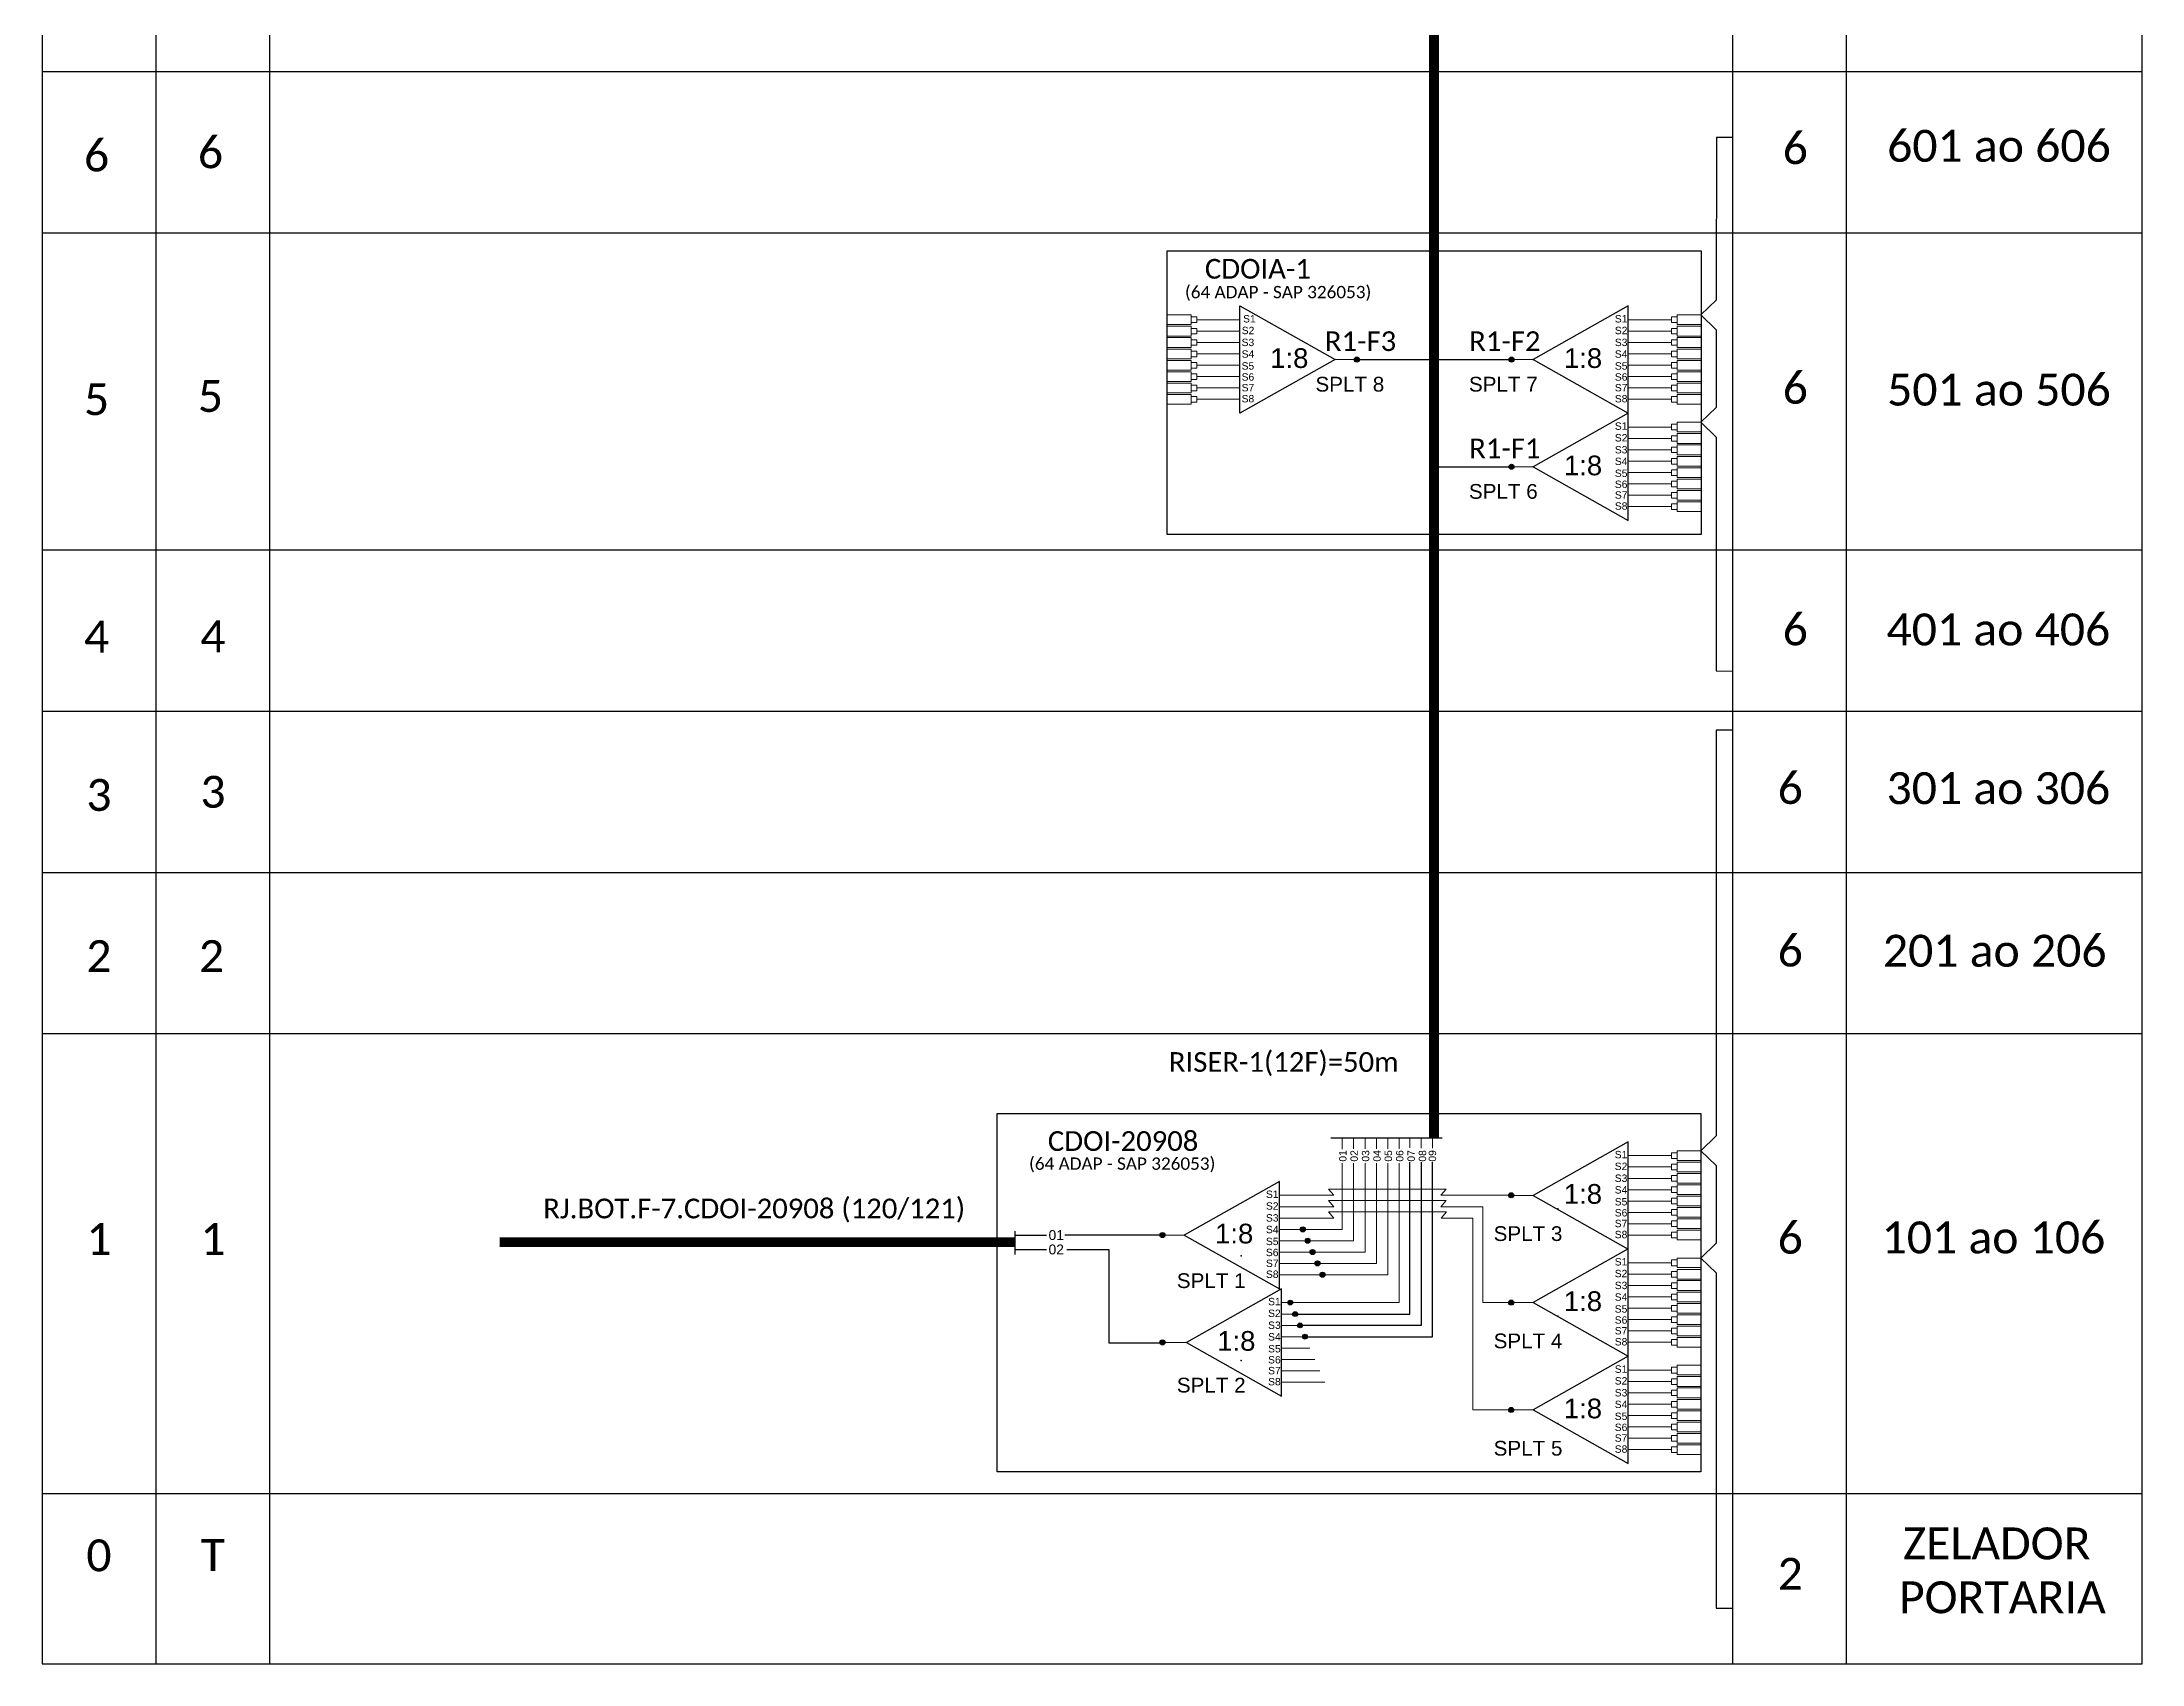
# Model space of a CAD drawing. Extents: x -4 to 837, y 1 to 595.
# Drawn here: x 384.8 to 598.1, y 250.2 to 414.9 of the extents above; entities that cross this region are included whole.
import ezdxf
from ezdxf.enums import TextEntityAlignment as Align

# ---------------------------------------------------------------- set-up
doc = ezdxf.new("R2010")
doc.units = 0
doc.styles.add('ARIAL', font='arial.ttf')
doc.styles.add('WMF-Calibri0', font='calibri.ttf')

# ---------------------------------------------------------------- blocks, each defined once
blk = doc.blocks.new('SPLT_1-8_SC-APC')
at = {"color": 1}
blk.add_lwpolyline([(-7.37, -2.1), (-17.04, -7.55), (-7.37, -13), (-7.37, -2.1)], dxfattribs=at)
at = {"color": 3, "lineweight": 0}
for points in [[(-2.99, -3.51), (-7.37, -3.51)], [(-2.41, -3.02), (-2.41, -4)], [(-2.41, -3.02), (0, -3.02)], [(-2.41, -4), (0, -4)], [(-2.41, -4.17), (-2.41, -5.16)], [(-2.41, -4.17), (0, -4.17)], [(-7.37, -4.66), (-2.99, -4.66)], [(-7.37, -5.82), (-2.99, -5.82)], [(-2.41, -5.16), (0, -5.16)], [(-2.41, -5.32), (-2.41, -6.31)], [(-2.41, -5.32), (0, -5.32)], [(-2.41, -6.31), (0, -6.31)], [(-7.37, -6.97), (-2.99, -6.97)], [(-7.37, -8.12), (-2.99, -8.12)], [(-2.41, -6.48), (-2.41, -7.46)], [(-2.41, -6.48), (0, -6.48)], [(-2.41, -7.46), (0, -7.46)], [(-2.41, -7.63), (-2.41, -8.62)], [(-2.41, -7.63), (0, -7.63)], [(-7.37, -9.28), (-2.99, -9.28)], [(-7.37, -10.43), (-2.99, -10.43)], [(-2.41, -8.62), (0, -8.62)], [(-2.41, -8.78), (-2.41, -9.77)], [(-2.41, -8.78), (0, -8.78)], [(-2.41, -9.77), (0, -9.77)], [(-2.41, -9.94), (-2.41, -10.92)], [(-2.41, -9.94), (0, -9.94)], [(-7.37, -11.58), (-2.99, -11.58)], [(-2.41, -10.92), (0, -10.92)], [(-2.41, -11.09), (-2.41, -12.08)], [(-2.41, -11.09), (0, -11.09)], [(-2.41, -12.08), (0, -12.08)]]:
    blk.add_lwpolyline(points, dxfattribs=at)
for points in [[(-2.99, -3.22), (-2.41, -3.22), (-2.41, -3.8), (-2.99, -3.8)], [(-2.99, -4.38), (-2.41, -4.38), (-2.41, -4.95), (-2.99, -4.95)], [(-2.99, -5.53), (-2.41, -5.53), (-2.41, -6.1), (-2.99, -6.1)], [(-2.99, -6.68), (-2.41, -6.68), (-2.41, -7.26), (-2.99, -7.26)], [(-2.99, -7.84), (-2.41, -7.84), (-2.41, -8.41), (-2.99, -8.41)], [(-2.99, -8.99), (-2.41, -8.99), (-2.41, -9.56), (-2.99, -9.56)], [(-2.99, -10.14), (-2.41, -10.14), (-2.41, -10.72), (-2.99, -10.72)], [(-2.99, -11.3), (-2.41, -11.3), (-2.41, -11.87), (-2.99, -11.87)]]:
    blk.add_lwpolyline(points, close=True, dxfattribs=at)
at = {"color": 1, "lineweight": 0}
blk.add_lwpolyline([(-17.04, -7.55), (-19.26, -7.55)], dxfattribs=at)
at = {"color": 1, "style": 'ARIAL'}
for s, height, p in [('S1', 0.75, (-8.74, -3.78)), ('S2', 0.75, (-8.74, -4.97)), ('1:8', 2, (-13.91, -8.4)), ('S3', 0.75, (-8.74, -6.18)), ('S4', 0.75, (-8.74, -7.36)), ('S5', 0.75, (-8.74, -8.57)), ('S6', 0.75, (-8.74, -9.69)), ('S7', 0.75, (-8.74, -10.78)), ('S8', 0.75, (-8.74, -11.9))]:
    blk.add_text(s, height=height, dxfattribs=at).set_placement(p)
blk = doc.blocks.new('SPLITTER_')
blk.add_point((0, 0))
at = {"style": 'ARIAL', "flags": 4}
blk.add_attdef('SPLT', (0, -3.26), '', height=1.5, dxfattribs=at)
blk = doc.blocks.new('SPLT_1-8_SC-APC_ESQ')
at = {"color": 1}
blk.add_lwpolyline([(7.37, -2.1), (17.04, -7.55), (7.37, -13), (7.37, -2.1)], dxfattribs=at)
at = {"color": 3, "lineweight": 0}
for points in [[(2.41, -3.02), (0, -3.02)], [(2.41, -4), (0, -4)], [(2.41, -4.17), (0, -4.17)], [(2.41, -3.02), (2.41, -4)], [(2.41, -4.17), (2.41, -5.16)], [(2.99, -3.51), (7.37, -3.51)], [(2.41, -5.16), (0, -5.16)], [(2.41, -5.32), (0, -5.32)], [(2.41, -6.31), (0, -6.31)], [(2.41, -5.32), (2.41, -6.31)], [(7.37, -4.66), (2.99, -4.66)], [(7.37, -5.82), (2.99, -5.82)], [(2.41, -6.48), (0, -6.48)], [(2.41, -7.46), (0, -7.46)], [(2.41, -7.63), (0, -7.63)], [(2.41, -6.48), (2.41, -7.46)], [(2.41, -7.63), (2.41, -8.62)], [(7.37, -6.97), (2.99, -6.97)], [(7.37, -8.12), (2.99, -8.12)], [(2.41, -8.62), (0, -8.62)], [(2.41, -8.78), (0, -8.78)], [(2.41, -9.77), (0, -9.77)], [(2.41, -9.94), (0, -9.94)], [(2.41, -8.78), (2.41, -9.77)], [(2.41, -9.94), (2.41, -10.92)], [(7.37, -9.28), (2.99, -9.28)], [(7.37, -10.43), (2.99, -10.43)], [(2.41, -10.92), (0, -10.92)], [(2.41, -11.09), (0, -11.09)], [(2.41, -12.08), (0, -12.08)], [(2.41, -11.09), (2.41, -12.08)], [(7.37, -11.58), (2.99, -11.58)]]:
    blk.add_lwpolyline(points, dxfattribs=at)
for points in [[(2.99, -3.22), (2.41, -3.22), (2.41, -3.8), (2.99, -3.8)], [(2.99, -4.38), (2.41, -4.38), (2.41, -4.95), (2.99, -4.95)], [(2.99, -5.53), (2.41, -5.53), (2.41, -6.1), (2.99, -6.1)], [(2.99, -6.68), (2.41, -6.68), (2.41, -7.26), (2.99, -7.26)], [(2.99, -7.84), (2.41, -7.84), (2.41, -8.41), (2.99, -8.41)], [(2.99, -8.99), (2.41, -8.99), (2.41, -9.56), (2.99, -9.56)], [(2.99, -10.14), (2.41, -10.14), (2.41, -10.72), (2.99, -10.72)], [(2.99, -11.3), (2.41, -11.3), (2.41, -11.87), (2.99, -11.87)]]:
    blk.add_lwpolyline(points, close=True, dxfattribs=at)
at = {"color": 1, "lineweight": 0}
blk.add_lwpolyline([(17.04, -7.55), (19.26, -7.55)], dxfattribs=at)
at = {"color": 1, "style": 'ARIAL'}
for s, height, p in [('S2', 0.75, (7.56, -4.97)), ('S1', 0.75, (7.7, -3.78)), ('S3', 0.75, (7.55, -6.18)), ('1:8', 2, (10.45, -8.4)), ('S5', 0.75, (7.55, -8.57)), ('S4', 0.75, (7.55, -7.36)), ('S6', 0.75, (7.55, -9.69)), ('S7', 0.75, (7.55, -10.78)), ('S8', 0.75, (7.55, -11.9))]:
    blk.add_text(s, height=height, dxfattribs=at).set_placement(p)

msp = doc.modelspace()

# ---------------------------------------------------------------- hatches: boundary and pattern name
h = msp.add_hatch(color=3)
h.dxf.hatch_style = 1
edge = h.paths.add_edge_path()
edge.add_arc((518.35, 382.64), 0.256, 0, 360)
h = msp.add_hatch(color=3)
h.dxf.hatch_style = 1
edge = h.paths.add_edge_path()
edge.add_arc((534.06, 382.64), 0.256, 0, 360)
h = msp.add_hatch(color=3)
h.dxf.hatch_style = 1
edge = h.paths.add_edge_path()
edge.add_arc((534.06, 371.75), 0.256, 0, 360)
h = msp.add_hatch(color=3)
h.dxf.hatch_style = 1
edge = h.paths.add_edge_path()
edge.add_arc((534.02, 297.76), 0.256, 0, 360)
h = msp.add_hatch(color=3)
h.dxf.hatch_style = 1
edge = h.paths.add_edge_path()
edge.add_arc((512.85, 294.3), 0.256, 0, 360)
h = msp.add_hatch(color=3)
h.dxf.hatch_style = 1
edge = h.paths.add_edge_path()
edge.add_arc((498.59, 293.72), 0.256, 0, 360)
h = msp.add_hatch(color=3)
h.dxf.hatch_style = 1
edge = h.paths.add_edge_path()
edge.add_arc((513.35, 293.14), 0.256, 0, 360)
h = msp.add_hatch(color=3)
h.dxf.hatch_style = 1
edge = h.paths.add_edge_path()
edge.add_arc((513.85, 291.99), 0.256, 0, 360)
h = msp.add_hatch(color=3)
h.dxf.hatch_style = 1
edge = h.paths.add_edge_path()
edge.add_arc((514.35, 290.84), 0.256, 0, 360)
h = msp.add_hatch(color=3)
h.dxf.hatch_style = 1
edge = h.paths.add_edge_path()
edge.add_arc((514.85, 289.69), 0.256, 0, 360)
h = msp.add_hatch(color=3)
h.dxf.hatch_style = 1
edge = h.paths.add_edge_path()
edge.add_arc((511.58, 286.86), 0.242, 0, 360)
h = msp.add_hatch(color=3)
h.dxf.hatch_style = 1
edge = h.paths.add_edge_path()
edge.add_arc((512.08, 285.7), 0.242, 0, 360)
h = msp.add_hatch(color=3)
h.dxf.hatch_style = 1
edge = h.paths.add_edge_path()
edge.add_arc((534.02, 286.86), 0.256, 0, 360)
h = msp.add_hatch(color=3)
h.dxf.hatch_style = 1
edge = h.paths.add_edge_path()
edge.add_arc((512.58, 284.55), 0.242, 0, 360)
h = msp.add_hatch(color=3)
h.dxf.hatch_style = 1
edge = h.paths.add_edge_path()
edge.add_arc((498.59, 282.82), 0.256, 0, 360)
h = msp.add_hatch(color=3)
h.dxf.hatch_style = 1
edge = h.paths.add_edge_path()
edge.add_arc((513.08, 283.4), 0.242, 0, 360)
h = msp.add_hatch(color=3)
h.dxf.hatch_style = 1
edge = h.paths.add_edge_path()
edge.add_arc((534.02, 275.96), 0.256, 0, 360)

# ---------------------------------------------------------------- linework, layer by layer
at = {"color": 3}
msp.add_line((498.59, 293.72), (488.7, 293.72), dxfattribs=at)
for points in [[(384.79, 569.14), (384.79, 250.16), (598.1, 250.16), (598.1, 569.14)], [(407.93, 250.16), (407.93, 569.14)], [(556.51, 569.14), (556.51, 250.16)], [(396.36, 565.03), (396.36, 250.16)], [(568.08, 250.16), (568.08, 560.92)], [(384.79, 411.89), (598.1, 411.89)], [(384.79, 395.52), (598.1, 395.52)], [(384.79, 363.3), (598.1, 363.3)], [(384.79, 346.93), (598.1, 346.93)], [(384.79, 330.55), (598.1, 330.55)], [(384.79, 314.18), (598.1, 314.18)], [(384.79, 267.46), (598.1, 267.46)]]:
    msp.add_lwpolyline(points)
at = {"color": 5, "const_width": 1}
msp.add_lwpolyline([(526.19, 516.4), (526.19, 303.59)], dxfattribs=at)
at = {"color": 3}
for points in [[(556.52, 405.18), (554.87, 405.18), (554.86, 388.68), (553.29, 387.17), (554.86, 385.67), (554.86, 377.78), (553.29, 376.28), (554.86, 374.77), (554.86, 351.02), (556.51, 351.01)], [(556.51, 345), (554.86, 345), (554.85, 303.79), (553.28, 302.28), (554.85, 300.78), (554.85, 292.89), (553.28, 291.39), (554.85, 289.88), (554.85, 255.84), (556.5, 255.84)], [(483.65, 293.72), (486.81, 293.72)]]:
    msp.add_lwpolyline(points, dxfattribs=at)
at = {"color": 1}
for points in [[(499.09, 393.7), (553.32, 393.7), (553.32, 364.88), (499.09, 364.88)], [(481.81, 306.07), (553.28, 306.07), (553.28, 269.69), (481.81, 269.69)]]:
    msp.add_lwpolyline(points, close=True, dxfattribs=at)
at = {"color": 5}
for points in [[(518.35, 382.64), (534.03, 382.64)], [(526.19, 371.75), (534.03, 371.75)], [(515.71, 303.59), (527, 303.59)], [(512.08, 285.7), (523.72, 285.7), (523.72, 301.11)], [(524.88, 301.11), (524.88, 284.55), (512.58, 284.55)], [(513.08, 283.4), (526.03, 283.4), (526.03, 301.11)]]:
    msp.add_lwpolyline(points, dxfattribs=at)
at = {"color": 5, "lineweight": 0}
for points in [[(516.86, 303.59), (516.86, 302.46)], [(518.02, 303.59), (518.02, 302.47)], [(519.18, 303.59), (519.18, 302.47)], [(520.33, 303.59), (520.33, 302.47)], [(521.49, 303.6), (521.49, 302.47)], [(522.65, 303.6), (522.65, 302.47)], [(523.72, 303.59), (523.72, 302.57)], [(524.88, 303.59), (524.88, 302.54)], [(526.03, 303.59), (526.03, 302.54)], [(511.6, 286.86), (522.65, 286.87), (522.65, 301.04)], [(516.86, 301.01), (516.86, 294.3), (513.1, 294.3)], [(513.6, 293.14), (518.02, 293.14), (518.02, 301.04)], [(514.1, 291.99), (519.18, 291.99), (519.18, 301.04)], [(514.6, 290.84), (520.33, 290.84), (520.33, 301.04)], [(515.1, 289.69), (521.49, 289.69), (521.49, 301.04)]]:
    msp.add_lwpolyline(points, dxfattribs=at)
at = {"color": 1}
for points in [[(510.48, 299.17), (500.81, 293.72), (510.48, 288.27), (510.48, 299.17)], [(483.65, 291.74), (483.65, 294.1)], [(510.7, 288.27), (501.03, 282.82), (510.7, 277.37), (510.7, 288.27)]]:
    msp.add_lwpolyline(points, dxfattribs=at)
at = {"color": 7, "lineweight": 0}
for points in [[(516.02, 297.76), (510.48, 297.76)], [(510.48, 296.6), (516.02, 296.6)], [(516.02, 297.76), (515.47, 298.38), (516.44, 298.38)], [(516.02, 296.6), (515.47, 297.23), (516.44, 297.23)], [(526.88, 297.76), (527.43, 298.38), (516.44, 298.38)], [(526.88, 296.6), (527.43, 297.23), (516.44, 297.23)], [(534.02, 297.76), (534.02, 297.76), (534.02, 297.76), (526.88, 297.76)], [(531.14, 286.86), (531.14, 296.6), (526.88, 296.6)], [(510.48, 295.45), (516.02, 295.45)], [(516.02, 295.45), (515.47, 296.08), (516.44, 296.08)], [(526.91, 295.45), (527.46, 296.08), (516.44, 296.08)], [(534.02, 275.96), (530.14, 275.96), (530.14, 295.45), (526.91, 295.45)], [(510.48, 294.3), (512.85, 294.3)], [(510.48, 293.14), (513.35, 293.14)], [(510.48, 291.99), (513.85, 291.99)], [(510.48, 290.84), (514.35, 290.84)], [(510.48, 289.69), (514.85, 289.69)], [(511.58, 286.86), (510.7, 286.86)], [(534.02, 286.86), (534.02, 286.86), (534.02, 286.86), (531.14, 286.86)], [(510.7, 285.7), (512.08, 285.7)], [(510.7, 284.55), (512.58, 284.55)], [(510.7, 283.4), (513.08, 283.4)], [(510.7, 282.24), (513.58, 282.24)], [(510.7, 281.09), (514.08, 281.09)], [(510.7, 279.94), (514.58, 279.94)], [(510.7, 278.78), (515.08, 278.78)]]:
    msp.add_lwpolyline(points, dxfattribs=at)
at = {"color": 1, "const_width": 1}
msp.add_lwpolyline([(431.29, 293), (483.65, 293)], dxfattribs=at)
at = {"color": 2}
for points in [[(483.65, 292.26), (486.81, 292.26)], [(488.88, 292.26), (493.15, 292.26), (493.15, 282.78), (498.63, 282.78)]]:
    msp.add_lwpolyline(points, dxfattribs=at)
at = {"color": 1, "lineweight": 0}
for points in [[(500.81, 293.72), (498.59, 293.72)], [(501.03, 282.82), (498.81, 282.82)]]:
    msp.add_lwpolyline(points, dxfattribs=at)
at = {"color": 3}
for centre, radius in [((518.35, 382.64), 0.256), ((534.06, 382.64), 0.256), ((534.06, 371.75), 0.256), ((534.02, 297.76), 0.256), ((512.85, 294.3), 0.256), ((498.59, 293.72), 0.256), ((513.35, 293.14), 0.256), ((513.35, 293.14), 0.242), ((513.85, 291.99), 0.256), ((513.85, 291.99), 0.242), ((514.35, 290.84), 0.256), ((514.35, 290.84), 0.242), ((514.85, 289.69), 0.256), ((514.85, 289.69), 0.242), ((511.58, 286.86), 0.242), ((512.08, 285.7), 0.242), ((534.02, 286.86), 0.256), ((512.58, 284.55), 0.242), ((498.59, 282.82), 0.256), ((513.08, 283.4), 0.242), ((534.02, 275.96), 0.256)]:
    msp.add_circle(centre, radius, dxfattribs=at)

# ---------------------------------------------------------------- block references
msp.add_blockref('SPLT_1-8_SC-APC_ESQ', (499.09, 390.19))
for p in [(553.29, 390.19), (553.29, 379.29), (553.28, 305.3), (553.28, 294.41), (553.28, 283.51)]:
    msp.add_blockref('SPLT_1-8_SC-APC', p, dxfattribs=at)
ref = msp.add_blockref('SPLITTER_', (516.12, 382.65))
ref.add_attrib('SPLT', 'SPLT 8', (514.14, 379.39), dxfattribs={"height": 1.5, "style": 'ARIAL'})
ref = msp.add_blockref('SPLITTER_', (536.26, 382.65), dxfattribs=dict(xscale=-1))
ref.add_attrib('SPLT', 'SPLT 7', (529.73, 379.39), dxfattribs={"height": 1.5, "style": 'ARIAL'})
ref = msp.add_blockref('SPLITTER_', (536.26, 371.76), dxfattribs=dict(xscale=-1))
ref.add_attrib('SPLT', 'SPLT 6', (529.73, 368.5), dxfattribs={"height": 1.5, "style": 'ARIAL'})
ref = msp.add_blockref('SPLITTER_', (538.77, 296.38), dxfattribs=dict(xscale=-1))
ref.add_attrib('SPLT', 'SPLT 3', (532.24, 293.12), dxfattribs={"height": 1.5, "style": 'ARIAL'})
ref = msp.add_blockref('SPLITTER_', (506.59, 291.6), dxfattribs=dict(xscale=-1))
ref.add_attrib('SPLT', 'SPLT 1', (500.06, 288.34), dxfattribs={"height": 1.5, "style": 'ARIAL'})
ref = msp.add_blockref('SPLITTER_', (538.77, 285.48), dxfattribs=dict(xscale=-1))
ref.add_attrib('SPLT', 'SPLT 4', (532.24, 282.22), dxfattribs={"height": 1.5, "style": 'ARIAL'})
ref = msp.add_blockref('SPLITTER_', (506.59, 280.99), dxfattribs=dict(xscale=-1))
ref.add_attrib('SPLT', 'SPLT 2', (500.06, 277.73), dxfattribs={"height": 1.5, "style": 'ARIAL'})
ref = msp.add_blockref('SPLITTER_', (538.77, 274.58), dxfattribs=dict(xscale=-1))
ref.add_attrib('SPLT', 'SPLT 5', (532.24, 271.32), dxfattribs={"height": 1.5, "style": 'ARIAL'})

# ---------------------------------------------------------------- texts
at = {"color": 7, "style": 'WMF-Calibri0'}
for s, p in [('601 ao 606', (572.21, 402.73)), ('501 ao 506', (572.21, 377.97)), ('401 ao 406', (572.15, 353.61)), ('301 ao 306', (572.15, 337.49)), ('201 ao 206', (571.78, 320.98)), ('101 ao 106', (571.65, 291.86)), ('ZELADOR', (573.81, 260.78)), ('PORTARIA', (573.41, 255.31))]:
    msp.add_text(s, height=3.24, dxfattribs=at).set_placement(p)
at = {"color": 1}
for s, height, style, p in [('CDOIA-1', 2, 'WMF-Calibri0', (502.91, 390.86)), ('CDOI-20908', 2, 'WMF-Calibri0', (486.96, 302.27)), ('S1', 0.75, 'ARIAL', (509.11, 297.49)), ('S2', 0.75, 'ARIAL', (509.11, 296.3)), ('1:8', 2, 'ARIAL', (503.94, 292.87)), ('S3', 0.75, 'ARIAL', (509.11, 295.09)), ('S4', 0.75, 'ARIAL', (509.11, 293.91)), ('S5', 0.75, 'ARIAL', (509.11, 292.7)), ('S6', 0.75, 'ARIAL', (509.11, 291.58)), ('S7', 0.75, 'ARIAL', (509.11, 290.48)), ('S8', 0.75, 'ARIAL', (509.11, 289.37)), ('S1', 0.75, 'ARIAL', (509.33, 286.59)), ('S2', 0.75, 'ARIAL', (509.33, 285.4)), ('1:8', 2, 'ARIAL', (504.16, 281.97)), ('S3', 0.75, 'ARIAL', (509.33, 284.19)), ('S4', 0.75, 'ARIAL', (509.33, 283.01)), ('S5', 0.75, 'ARIAL', (509.33, 281.8)), ('S6', 0.75, 'ARIAL', (509.33, 280.68)), ('S7', 0.75, 'ARIAL', (509.33, 279.58)), ('S8', 0.75, 'ARIAL', (509.33, 278.46))]:
    msp.add_text(s, height=height, dxfattribs=dict(at, style=style)).set_placement(p)
at = {"color": 1, "style": 'WMF-Calibri0'}
for p in [(510.35, 388.87), (494.51, 300.35)]:
    msp.add_text('(64 ADAP - SAP 326053)', height=1.25, dxfattribs=at).set_placement(p, align=Align.CENTER)
at = {"color": 5, "style": 'WMF-Calibri0'}
for s, p in [('R1-F3', (515.1, 383.51)), ('R1-F2', (529.76, 383.51)), ('R1-F1', (529.76, 372.62)), ('RISER-1(12F)=50m', (499.25, 310.3))]:
    msp.add_text(s, height=2, dxfattribs=at).set_placement(p)
at = {"style": 'ARIAL'}
for s, p in [('01', (516.92, 301.76)), ('02', (518.07, 301.76)), ('03', (519.23, 301.76)), ('04', (520.39, 301.76)), ('05', (521.54, 301.76)), ('06', (522.7, 301.76)), ('07', (523.86, 301.76)), ('08', (525.01, 301.76)), ('09', (526.02, 301.76))]:
    msp.add_text(s, height=0.75, rotation=90, dxfattribs=at).set_placement(p, align=Align.MIDDLE_CENTER)
at = {"color": 1, "style": 'WMF-Calibri0'}
msp.add_text('RJ.BOT.F-7.CDOI-20908 (120/121)', height=2, dxfattribs=at).set_placement((457.13, 296.42, 3.73), align=Align.MIDDLE_CENTER)
at = {"style": 'ARIAL'}
for s, p in [('01', (487.81, 293.72)), ('02', (487.81, 292.26))]:
    msp.add_text(s, height=1, dxfattribs=at).set_placement(p, align=Align.MIDDLE_CENTER)
at = {"color": 7, "style": 'WMF-Calibri0'}
for tag, flags, p in [('6', 4, (401.9, 403.7)), ('6', 4, (562.88, 404.12)), ('6', 4, (390.33, 403.38)), ('5', 4, (390.33, 378.62)), ('5', 4, (401.9, 378.94)), ('6', 4, (562.88, 379.78)), ('6', 4, (562.88, 355.24)), ('4', 4, (390.33, 354.5)), ('4', 4, (402.15, 354.52)), ('3', 4, (390.57, 338.42)), ('3', 4, (402.15, 338.74)), ('6', 4, (562.37, 339.13)), ('6', 4, (562.37, 322.62)), ('2', 4, (390.57, 322.05)), ('2', 4, (402.01, 322.05)), ('1', 4, (390.57, 293.33)), ('1', 4, (402.15, 293.33)), ('6', 4, (562.37, 293.45)), ('0', 4, (390.57, 261.19)), ('T', 12, (402.15, 261.23)), ('2', 4, (562.37, 259.31))]:
    msp.add_attdef(tag, text='XX', height=3.24, dxfattribs=dict(at, flags=flags)).set_placement(p, align=Align.MIDDLE_CENTER)

doc.saveas('drawing.dxf')
